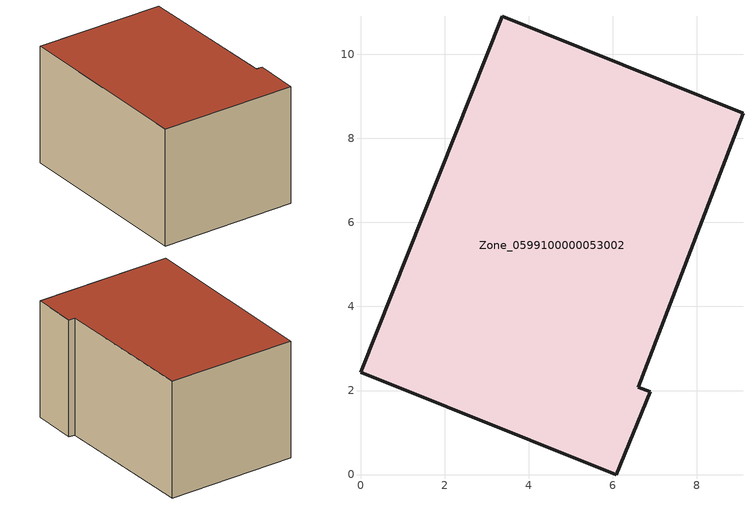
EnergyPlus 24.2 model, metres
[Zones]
Zone_0599100000053002
 floor ground (C_G): 0,2.43 3.37,10.9 9.1,8.6 6.61,2.08 6.89,1.97 6.09,0 z0
 wall outside (C_F): 6.09,0 6.89,1.97 6.61,2.08 9.1,8.6 3.37,10.9 0,2.43 6.09,0 z0:5.63
 roof outside (C_R): 3.37,10.9 0,2.43 6.09,0 6.89,1.97 6.61,2.08 9.1,8.6 z5.63
[BUILDING]
Pand.0599100000053002: North Axis=0; Terrain=City; Loads Convergence Tolerance Value=0.04; Temperature Convergence Tolerance Value=0.4; Solar Distribution=FullExterior; Maximum Number of Warmup Days=25; Minimum Number of Warmup Days=1
[Site:Location]
Rotterdam.The.Hague.AP_ZH_NLD Design_Conditions: Latitude=51.96; Longitude=4.45; Time Zone=1; Elevation=-4.5
[SITE:GROUNDTEMPERATURE:BUILDINGSURFACE]
18, 18, 18, 18, 18, 18, 18, 18, 18, 18, 18, 18
[MATERIAL] Thermal Absorptance=0.9; Solar Absorptance=0.7; Visible Absorptance=0.7
Name | Roughness | Thickness | Conductivity | Density | Specific Heat
G.TI.1975-1991 | MediumSmooth | 0.15 | 0.288461 | 540 | 1210
F.TI.1975-1991 | Rough | 0.3 | 0.230769 | 1920 | 840
R.TI.1975-1991 | MediumRough | 0.2 | 0.153846 | 1500 | 1000
[CONSTRUCTION]
C_G: G.TI.1975-1991
C_F: F.TI.1975-1991
C_R: R.TI.1975-1991
[ZONE]
Zone_0599100000053002: Type=1; Multiplier=1; Ceiling Height=Autocalculate; Volume=Autocalculate; Floor Area=autocalculate; Part of Total Floor Area=Yes
[ZONEINFILTRATION:DESIGNFLOWRATE]
Infil_Zone_0599100000053002: Zone or ZoneList or Space or SpaceList=Zone_0599100000053002; Schedule=AlwaysOn; Design Flow Rate Calculation Method=Flow/Area; Flow Rate per Floor Area=0.003; Constant Term Coefficient=1; Temperature Term Coefficient=0; Velocity Term Coefficient=0; Velocity Squared Term Coefficient=0
[HVACTEMPLATE:ZONE:IDEALLOADSAIRSYSTEM]
Zone_0599100000053002: Maximum Heating Supply Air Temperature=50; Minimum Cooling Supply Air Temperature=13; Maximum Heating Supply Air Humidity Ratio=0.0156; Minimum Cooling Supply Air Humidity Ratio=0.0077; Heating Limit=NoLimit; Cooling Limit=NoLimit; Dehumidification Control Type=ConstantSensibleHeatRatio; Cooling Sensible Heat Ratio=0.7; Dehumidification Setpoint=60; Humidification Control Type=None; Humidification Setpoint=30; Outdoor Air Method=None; Outdoor Air Flow Rate per Person=0.00944; Outdoor Air Flow Rate per Zone Floor Area=0; Outdoor Air Flow Rate per Zone=0; Demand Controlled Ventilation Type=None; Outdoor Air Economizer Type=NoEconomizer; Heat Recovery Type=None; Sensible Heat Recovery Effectiveness=0.7; Latent Heat Recovery Effectiveness=0.65
[ZONECONTROL:THERMOSTAT]
ThermostatControl_Zone_0599100000053002: Zone or ZoneList=Zone_0599100000053002; Control Type Schedule=DualSetpointControlType; Control 1=Thermostat_Zone_0599100000053002; Temperature Difference Between Cutout And Setpoint=0
[THERMOSTATSETPOINT:DUALSETPOINT]
Thermostat_Zone_0599100000053002: Heating Setpoint Temperature Schedule=HeatingSetpoint_Zone_0599100000053002; Cooling Setpoint Temperature Schedule=CoolingSetpoint_Zone_0599100000053002
[SCHEDULE:COMPACT]
HeatingSetpoint_Zone_0599100000053002: Through: 12/31, For: AllDays, Until: 24:00, 21
CoolingSetpoint_Zone_0599100000053002: Through: 12/31, For: AllDays, Until: 24:00, 24
DualSetpointControlType: Through: 12/31, For: AllDays, Until: 24:00, 4
AlwaysOn: Through: 12/31, For: AllDays, Until: 24:00, 1
